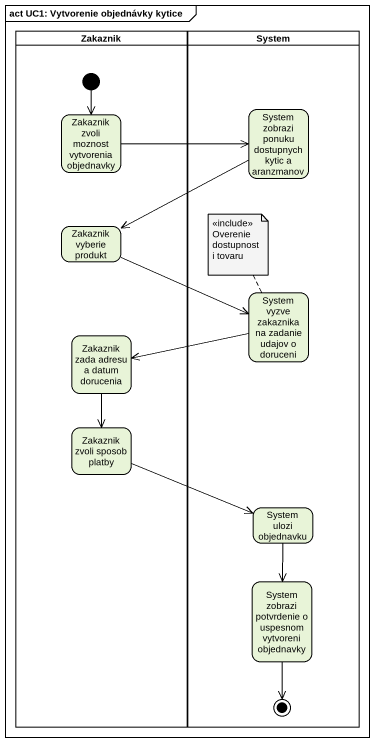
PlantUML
@startuml
mainframe act UC1: Vytvorenie objednávky kytice
hide empty description
state Zakaznik <<partition>> {
  state "Zakaznik zvoli moznost vytvorenia objednavky" as Zakaznik_zvoli_moznost
  state "Zakaznik vyberie produkt" as Zakaznik_vyberie_produkt
  state "Zakaznik zada adresu a datum dorucenia" as Zakaznik_zada_adresu_a
  state "Zakaznik zvoli sposob platby" as Zakaznik_zvoli_sposob_platby
  [*] --> Zakaznik_zvoli_moznost
}
state System <<partition>> {
  state "System zobrazi ponuku dostupnych kytic a aranzmanov" as System_zobrazi_ponuku
  state "System vyzve zakaznika na zadanie udajov o doruceni" as System_vyzve_zakaznika_na
  state "System ulozi objednavku" as System_ulozi_objednavku
  state "System zobrazi potvrdenie o uspesnom vytvoreni objednavky" as System_zobrazi_potvrdenie_o
  System_zobrazi_potvrdenie_o --> [*]
}
System_zobrazi_ponuku -left-> Zakaznik_vyberie_produkt
Zakaznik_zvoli_moznost -right-> System_zobrazi_ponuku
Zakaznik_vyberie_produkt -right-> System_vyzve_zakaznika_na
System_vyzve_zakaznika_na -left-> Zakaznik_zada_adresu_a
Zakaznik_zada_adresu_a --> Zakaznik_zvoli_sposob_platby
Zakaznik_zvoli_sposob_platby -right-> System_ulozi_objednavku
System_ulozi_objednavku --> System_zobrazi_potvrdenie_o
note top of System_vyzve_zakaznika_na : <<include>> Overenie dostupnosti tovaru
@enduml
